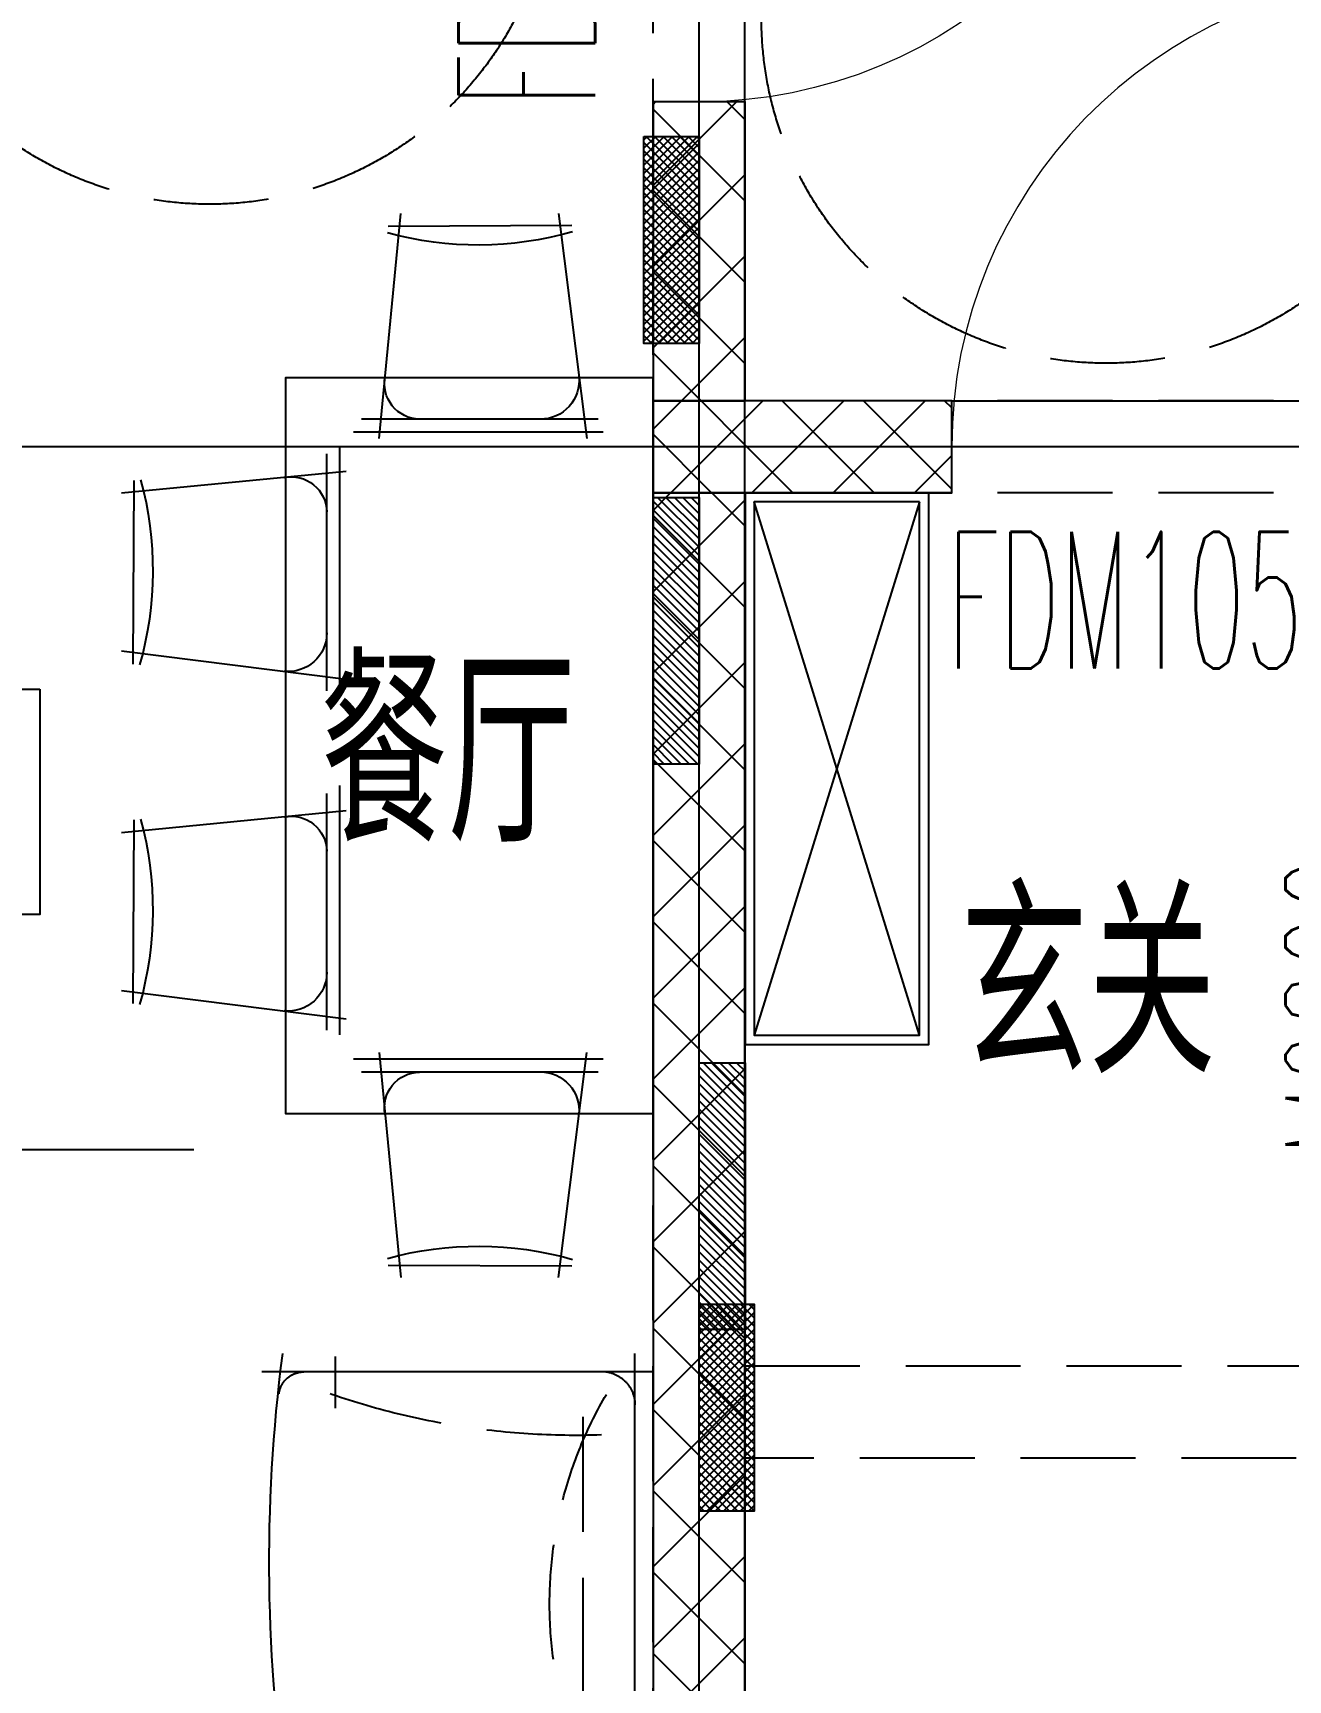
# Model space of a CAD drawing. Header units: millimetres. Extents: x 815519 to 890079, y 147095 to 251022.
# Drawn here: x 858230 to 860961, y 159513 to 163096 of the extents above; entities that cross this region are included whole.
import ezdxf

# ---------------------------------------------------------------- set-up
doc = ezdxf.new("R2010")
doc.units = ezdxf.units.MM
doc.header["$LTSCALE"] = 1000
for name, pattern in [('__DASH', [0.35, 0.25, -0.1]), ('DASH', [0.35, 0.25, -0.1]), ('DOTE', [61.468, 50.8, -5.08, 0.508, -5.08])]:
    doc.linetypes.add(name, pattern=pattern)
for name, color, linetype in [('DIM_ELEV', 3, 'Continuous'), ('D电气留洞', 1, 'Continuous'), ('J-活动家具', 35, 'Continuous'), ('PUB_TEXT', 7, 'Continuous'), ('STAIR', 52, 'Continuous'), ('text', 7, 'Continuous'), ('WALL', 2, 'Continuous'), ('WINDOW', 4, 'Continuous'), ('WINDOW_TEXT', 7, 'Continuous'), ('家具', 47, 'Continuous'), ('屋面索引', 6, 'Continuous'), ('总内隔墙', 30, 'Continuous'), ('梁虚线', 134, 'DASH'), ('看线', 163, 'Continuous')]:
    doc.layers.add(name, color=color, linetype=linetype)
doc.layers.add('DOTE', color=1, linetype='DOTE', plot=False)
doc.styles.add('_TCH_LABEL', font='COMPLEX', dxfattribs={"bigfont": 'GBCBIG'})
doc.styles.add('_TCH_WINDOW', font='SIMPLEX', dxfattribs={"height": 3.5, "bigfont": 'GBCBIG'})

# ---------------------------------------------------------------- blocks, each defined once
blk = doc.blocks.new('10#标准层轴网')
at = {"layer": 'DOTE'}
for p, q in [((-330273.1, 342150), (-330273.1, 356950)), ((-330273.1, 342150), (-330273.1, 356450)), ((-303473.1, 354150), (-370833.1, 354150))]:
    blk.add_line(p, q, dxfattribs=at)
blk = doc.blocks.new('$DorLib2D$00000001')
for p, q in [((0.45, 0.975), (0.5, 0.975)), ((0.45, 0), (0.45, 0.975)), ((0.5, 0), (0.5, 0.975)), ((0.5, 0), (0.45, 0))]:
    blk.add_line(p, q)
at = {"lineweight": 13}
blk.add_arc((0.475, 0), 0.975, 91.4693, 180, dxfattribs=at)
blk = doc.blocks.new('3A户型-平面')
at = {"layer": 'WALL'}
for p, q in [((1066931, -1136971), (1066931, -1137121)), ((1067131, -1136971), (1067131, -1137021)), ((1067581, -1137021), (1067131, -1137021)), ((1067581, -1137221), (1067581, -1137021)), ((1066931, -1137121), (1066931, -1145021)), ((1067131, -1137221), (1067581, -1137221)), ((1067131, -1137221), (1067131, -1144921))]:
    blk.add_line(p, q, dxfattribs=at)
at = {"layer": 'WINDOW'}
blk.add_line((1067581, -1137021), (1068631, -1137021), dxfattribs=at)
ref = blk.add_blockref('$DorLib2D$00000001', (1068106, -1137121), dxfattribs=dict(at, xscale=1050, yscale=1050, zscale=1050))
ref.add_attrib('A', 'FDM10523', (1067570.5, -1137603.4), dxfattribs={"layer": 'WINDOW_TEXT', "height": 297.5, "style": '_TCH_WINDOW', "width": 0.494118})
ref = blk.add_blockref('$DorLib2D$00000001', (1068781, -1138321), dxfattribs=dict(at, xscale=800, yscale=800, zscale=800, rotation=270))
ref.add_attrib('A', 'M0822', (1068604.7, -1138664), dxfattribs={"layer": 'WINDOW_TEXT', "height": 297.5, "rotation": 90, "style": '_TCH_WINDOW', "width": 0.494118})
blk = doc.blocks.new('10#楼户型编号')
at = {"layer": 'text', "color": 6}
blk.add_lwpolyline([(-331708, 413633.8), (-331708, 413143.8), (-332758, 413143.8), (-332758, 413633.8), (-331708, 413633.8)], dxfattribs=at)
blk = doc.blocks.new('10#楼-房间功能')
at = {"layer": 'PUB_TEXT', "style": '_TCH_LABEL'}
for s, p in [('餐厅', (-331097.6, 413301)), ('玄关', (-329703.7, 412798))]:
    blk.add_text(s, height=385.82, dxfattribs=at).set_placement(p)
blk = doc.blocks.new('3A-左户家具')
at = {"layer": '家具'}
for p, q in [((-513448.5, 390580), (-513808.5, 389420)), ((-513448.5, 389420), (-513808.5, 390580))]:
    blk.add_line(p, q, dxfattribs=at)
blk.add_lwpolyline([(-513428.5, 390600), (-513828.5, 390600), (-513828.5, 389400), (-513428.5, 389400), (-513428.5, 390600)], dxfattribs=at)
blk.add_lwpolyline([(-513448.5, 390580), (-513808.5, 390580), (-513808.5, 389420), (-513448.5, 389420)], close=True, dxfattribs=at)
blk = doc.blocks.new('A$C1F644FF6-b6a')
at = {"linetype": 'DASH'}
for p, q in [((350489.4, 54729.4), (350489.4, 54841.4)), ((351028.2, 52456.2), (351028.2, 54710)), ((351140.7, 54541.6), (351140.7, 53374.7)), ((351028.2, 53957.7), (350303.9, 53957.9)), ((351028.2, 53207.7), (350303.9, 53207.9)), ((350489.4, 52436.9), (350489.4, 52324.9))]:
    blk.add_line(p, q, dxfattribs=at)
for p, q in [((351140.7, 52318.1), (351140.7, 54848.1)), ((351180.7, 54808.1), (350333.4, 54808.1)), ((351180.7, 52358.1), (350329.6, 52358.1))]:
    blk.add_line(p, q)
for centre, radius, start, end in [((353778.9, 54371.8), 3433, 172.031, 189.0512), ((353841.2, 53521.2, 0), 3495.8, 170.9823, 187.4414), ((353841.2, 52771.2, 0), 3495.8, 170.9823, 187.4414)]:
    blk.add_arc(centre, radius, start, end)
for centre, radius, start, end in [((350420.5, 54754), 54.2, 90.0014, 173.2094), ((351067.7, 54735.7), 73.1, 0.1643, 82.5541), ((351014.6, 56310.5), 1640.4, 249.6499, 271.7654), ((351921.7, 54305.2), 965.9, 151.5757, 208.1423), ((351853.7, 53611.9, 0), 898.1, 149.893, 210.4085), ((351853.7, 52861.9, 0), 898.1, 149.893, 210.4085), ((351014.5, 50856.3, 0), 1639.9, 88.1222, 110.3541), ((351068.2, 52430.2, 0), 73.1, 277.4885, 359.8783), ((350420.5, 52412.3, 0), 54.2, 186.7933, 270.0014)]:
    blk.add_arc(centre, radius, start, end, dxfattribs=at)
blk = doc.blocks.new('无障碍户型餐桌')
at = {"layer": '家具'}
for p, q in [((-693403.8, 305756.3), (-693465.3, 305266.9)), ((-693013.3, 305266.9), (-693061, 305756.3)), ((-693032.8, 305729.2), (-693432.5, 305731)), ((-693500.7, 305281), (-692957.9, 305281)), ((-693490.4, 305309.1), (-692975.2, 305309.1)), ((-692927.8, 304708.1), (-692927.8, 305250.9)), ((-692899.7, 304718.5), (-692899.7, 305233.6)), ((-692941.9, 305195.5), (-692452.5, 305147.9)), ((-692479.7, 305176.1), (-692477.8, 304776.4)), ((-692452.5, 304805.1), (-692941.9, 304743.6)), ((-692927.8, 303969.8), (-692927.8, 304512.6)), ((-692899.7, 303980.1), (-692899.7, 304495.3)), ((-692941.9, 304457.2), (-692452.5, 304409.5)), ((-692479.7, 304437.7), (-692477.8, 304038)), ((-692452.5, 304066.7), (-692941.9, 304005.2)), ((-693500.7, 303917.3), (-692957.9, 303917.3)), ((-693403.8, 303441.9), (-693465.3, 303931.3)), ((-693013.3, 303931.3), (-693061, 303441.9)), ((-693490.4, 303889.1), (-692975.2, 303889.1)), ((-693032.8, 303469.1), (-693432.5, 303467.3))]:
    blk.add_line(p, q, dxfattribs=at)
blk.add_lwpolyline([(-693609.7, 303799.1), (-693609.7, 305399.1), (-692809.7, 305399.1), (-692809.7, 303799.1)], close=True, dxfattribs=at)
for centre, radius, start, end in [((-693229.3, 306436.7), 748.8, 254.1096, 285.3279), ((-693364.4, 305393.5), 84.4, 174.2894, 270), ((-693102.7, 305386.9), 77.7, 271.1795, 11.1533), ((-692822, 305106.1), 77.7, 78.8467, 178.8205), ((-691772.1, 304979.6), 748.8, 164.6721, 195.8904), ((-692815.3, 304844.5), 84.4, 180, 275.7106), ((-692822, 304367.7), 77.7, 78.8467, 178.8205), ((-691772.1, 304241.2), 748.8, 164.6721, 195.8904), ((-692815.3, 304106.1), 84.4, 180, 275.7106), ((-693364.4, 303804.8), 84.4, 90, 185.7106), ((-693102.7, 303811.4), 77.7, 348.8467, 88.8205), ((-693229.3, 302761.5), 748.8, 74.6721, 105.8904)]:
    blk.add_arc(centre, radius, start, end, dxfattribs=at)
blk = doc.blocks.new('3-Ba户型-右')
at = {"layer": 'STAIR', "color": 8, "linetype": '__DASH'}
for centre in [(-682294.2, 353077.7), (-680343.3, 352731.8)]:
    blk.add_circle(centre, 750, dxfattribs=at)
at = {"layer": 'WALL'}
for p, q in [((-681129.1, 352550), (-681329.1, 352550)), ((-681329.1, 352550), (-681329.1, 346600)), ((-681129.1, 346500), (-681129.1, 352550))]:
    blk.add_line(p, q, dxfattribs=at)
at = {"layer": 'WINDOW'}
blk.add_line((-681129.1, 352550), (-681129.1, 353600), dxfattribs=at)
at = {"layer": 'J-活动家具', "lineweight": -2, "extrusion": (0, 0, -1), "zscale": -1}
blk.add_blockref('无障碍户型餐桌', (1374938.8, 46550.9), dxfattribs=at)
at = {"layer": 'J-活动家具', "lineweight": -2, "extrusion": (0, 0, -1), "zscale": -1, "rotation": 179.9999994797317}
blk.add_blockref('A$C1F644FF6-b6a', (1032509.9, 402145.9), dxfattribs=at)
at = {"layer": 'WINDOW'}
ref = blk.add_blockref('$DorLib2D$00000001', (-681229.1, 353075), dxfattribs=dict(at, xscale=1050, yscale=-1050, zscale=1050, rotation=90))
ref.add_attrib('A', 'FDM10523', (-681455.3, 352539.5), dxfattribs={"layer": 'WINDOW_TEXT', "height": 297.5, "rotation": 90, "style": '_TCH_WINDOW', "width": 0.494118})
blk = doc.blocks.new('10#-ZPS-填充')
at = {"layer": '总内隔墙', "linetype": 'ByBlock'}
h = blk.add_hatch(dxfattribs=at)
h.set_pattern_fill('ANSI37', color=30, scale=1000)
h.set_pattern_definition([(45, (-1714200.95, 1041073.46), (-88.388348, 88.388348), []), (135, (-1714200.95, 1041073.46), (-88.388348, -88.388348), [])])
h.paths.add_polyline_path([(-213130, 1156175), (-211830, 1156175), (-211830, 1156075), (-213130, 1156075)])
h.paths.add_polyline_path([(-213130, 1155275), (-213030, 1155275), (-213030, 1156074.5), (-213130, 1156074.5)])
h.paths.add_polyline_path([(-214530, 1155275), (-213030, 1155275), (-213030, 1155175), (-214530, 1155175)])
h.paths.add_polyline_path([(-213430, 1153775), (-214530, 1153775), (-214530, 1153875), (-213430, 1153875)])
h.paths.add_polyline_path([(-214530, 1159374.5), (-214630, 1159374.5), (-214630, 1156775), (-214530, 1156775)])
h.paths.add_polyline_path([(-216730, 1153975), (-216930, 1153975), (-216930, 1154625), (-216730, 1154625)])
h.paths.add_polyline_path([(-216730, 1149875), (-216930, 1149875), (-216930, 1153775), (-216730, 1153775)])
h.paths.add_polyline_path([(-216730, 1153773.9), (-217379.9, 1153774.9), (-217379.9, 1153975), (-216730, 1153975)])
h.paths.add_polyline_path([(-222830, 1148775), (-223030, 1148775), (-223030, 1145275), (-222830, 1145275)])
h.paths.add_polyline_path([(-224080.2, 1149975), (-224280.2, 1149975), (-224280.2, 1148675), (-224080.2, 1148675)])
h.paths.add_polyline_path([(-224280.2, 1149375), (-226030, 1149375), (-226030, 1149275), (-224280.2, 1149275)])
h.paths.add_polyline_path([(-226230, 1150625), (-226030, 1150625), (-226030, 1148775), (-226230, 1148775)])
h.paths.add_polyline_path([(-227979.8, 1149375), (-226230, 1149375), (-226230, 1149275), (-227979.8, 1149275)])
h.paths.add_polyline_path([(-227979.8, 1148675), (-228180, 1148675), (-228180, 1149975), (-227979.8, 1149975)])
h.paths.add_polyline_path([(-229230, 1145275), (-229430, 1145275), (-229430, 1148775), (-229230, 1148775)])
h.paths.add_polyline_path([(-235530, 1153775), (-235330, 1153775), (-235330, 1149875), (-235530, 1149875)])
h.paths.add_polyline_path([(-235530, 1153975), (-234880, 1153975), (-234880, 1153775), (-235530, 1153775)])
h.paths.add_polyline_path([(-235530, 1153975), (-235330, 1153975), (-235330, 1154925), (-235530, 1154925)])
h.paths.add_polyline_path([(-239030, 1153675), (-239230, 1153675), (-239230, 1153575), (-239030, 1153575)])
h.paths.add_polyline_path([(-241830, 1156075), (-239230, 1156075), (-239230, 1156175), (-241830, 1156175)])
h.paths.add_polyline_path([(-214530, 1154175), (-214630, 1154175), (-214630, 1153775), (-214530, 1153775)])
h.paths.add_polyline_path([(-214730, 1156775), (-214730, 1156675), (-214530, 1156675), (-214530, 1156775)])
h.paths.add_polyline_path([(-215630, 1156675), (-215630, 1156775), (-216730, 1156775), (-216730, 1156675)])
h.paths.add_polyline_path([(-214630, 1156275), (-214530, 1156275), (-214530, 1156675), (-214630, 1156675)])
h.paths.add_polyline_path([(-214530, 1155375), (-214630, 1155375), (-214630, 1155075), (-214530, 1155075)])
h.paths.add_polyline_path([(-223130, 1149975), (-223130, 1149875), (-223030, 1149875), (-223030, 1149975)])
h.paths.add_polyline_path([(-224030, 1149875), (-224030, 1149975), (-224080.2, 1149975), (-224080.2, 1149875)])
h.paths.add_polyline_path([(-221830, 1148775), (-221830, 1148675), (-220430, 1148675), (-220430, 1148775)])
h.paths.add_polyline_path([(-222730, 1148675), (-222730, 1148775), (-222830, 1148775), (-222830, 1148675)])
h.paths.add_polyline_path([(-224030, 1148675), (-224030, 1148775), (-224080.2, 1148775), (-224080.2, 1148675)])
h.paths.add_polyline_path([(-223130, 1148775), (-223130, 1148675), (-223030, 1148675), (-223030, 1148775)])
h.paths.add_polyline_path([(-229130, 1149875), (-229130, 1149975), (-229230, 1149975), (-229230, 1149875)])
h.paths.add_polyline_path([(-228230, 1149975), (-228230, 1149875), (-228179.8, 1149875), (-228179.8, 1149975)])
h.paths.add_polyline_path([(-228230, 1148775), (-228230, 1148675), (-228179.8, 1148675), (-228179.8, 1148775)])
h.paths.add_polyline_path([(-229130, 1148675), (-229130, 1148775), (-229230, 1148775), (-229230, 1148675)])
h.paths.add_polyline_path([(-229530, 1148775), (-229530, 1148675), (-229430, 1148675), (-229430, 1148775)])
h.paths.add_polyline_path([(-230430, 1148675), (-230430, 1148775), (-231830, 1148775), (-231830, 1148675)])
h.paths.add_polyline_path([(-233730, 1153075), (-233630, 1153075), (-233630, 1153777.9), (-233730, 1153777.9)])
h.paths.add_polyline_path([(-233630, 1152275), (-233730, 1152275), (-233730, 1151675), (-233630, 1151675)])
h.paths.add_polyline_path([(-237030, 1156076.4), (-237030, 1156273.6), (-237130, 1156273.6), (-237130, 1156076.4)])
h.paths.add_polyline_path([(-236230, 1156273.6), (-236230, 1156076.4), (-235530, 1156076.4), (-235530, 1156273.6)])
h.paths.add_polyline_path([(-239130, 1157275), (-239030, 1157275), (-239030, 1157375), (-239130, 1157375)])
h.paths.add_polyline_path([(-239030, 1156375), (-239130, 1156375), (-239130, 1156275), (-239030, 1156275)])
h.paths.add_polyline_path([(-239030, 1151775), (-239230, 1151775), (-239230, 1150875), (-239030, 1150875)])
h.paths.add_polyline_path([(-239230, 1152675), (-239030, 1152675), (-239030, 1152975), (-239230, 1152975)])
h.paths.add_polyline_path([(-218630, 1153075), (-218530, 1153075), (-218530, 1153775), (-218630, 1153775)])
h.paths.add_polyline_path([(-218630, 1151675), (-218530, 1151675), (-218530, 1152275), (-218630, 1152275)], flags=16)
at = {"layer": '总内隔墙', "color": 30, "linetype": 'ByBlock'}
for points in [[(-216730, 1153975), (-216930, 1153975), (-216930, 1154625), (-216730, 1154625)], [(-216730, 1153773.9), (-217379.9, 1153774.9), (-217379.9, 1153975), (-216730, 1153975)], [(-216730, 1149875), (-216930, 1149875), (-216930, 1153775), (-216730, 1153775)]]:
    blk.add_lwpolyline(points, close=True, dxfattribs=at)
blk = doc.blocks.new('DAAB')
at = {"layer": '梁虚线', "ltscale": 1}
for p, q in [((238317.7, -675415.6), (238317.7, -669615.6)), ((238517.7, -675415.6), (238517.7, -669615.6)), ((236817.7, -671315.6), (238317.7, -671315.6)), ((236817.7, -671515.6), (238317.7, -671515.6)), ((234917.7, -673415.6), (238317.7, -673415.6)), ((235017.7, -673615.6), (238317.7, -673615.6))]:
    blk.add_line(p, q, dxfattribs=at)
blk = doc.blocks.new('D1')
at = {"layer": 'D电气留洞'}
h = blk.add_hatch(dxfattribs=at)
h.set_pattern_fill('ANSI31', color=256, scale=8.125, style=0)
h.set_pattern_definition([(45, (123006.014, 956085.375), (-9.1205726, 9.1205726), [])])
h.paths.add_polyline_path([(129835.5, 935231), (130415.5, 935231), (130415.5, 935131), (129835.5, 935131)])
blk.add_lwpolyline([(129835.5, 935131), (129835.5, 935231), (130415.5, 935231), (130415.5, 935131), (129835.5, 935131)], dxfattribs=at)
blk = doc.blocks.new('D2')
at = {"layer": 'D电气留洞'}
h = blk.add_hatch(dxfattribs=at)
h.set_pattern_fill('ANSI37', color=256, scale=8.125, style=0)
h.set_pattern_definition([(45, (123006.014, 956024.875), (-9.1205726, 9.1205726), []), (135, (123006.014, 956024.875), (-9.1205726, -9.1205726), [])])
h.paths.add_polyline_path([(129835.5, 934930.5), (130285.5, 934930.5), (130285.5, 934810.5), (129835.5, 934810.5)])
blk.add_lwpolyline([(129835.5, 934810.5), (129835.5, 934930.5), (130285.5, 934930.5), (130285.5, 934810.5), (129835.5, 934810.5)], dxfattribs=at)
blk = doc.blocks.new('10#-电气留洞')
at = {"layer": '屋面索引', "xscale": -1, "rotation": 90}
for name, p in [('D2', (714356.3, 1101945.5)), ('D1', (714656.8, 1101160.5)), ('D1', (714556.8, 1099930.5)), ('D2', (714236.3, 1099405.5))]:
    blk.add_blockref(name, p, dxfattribs=at)

msp = doc.modelspace()

# ---------------------------------------------------------------- linework, layer by layer
at = {"layer": 'DIM_ELEV'}
msp.add_line((857322.7, 160666.6), (858580.2, 160666.6), dxfattribs=at)

# ---------------------------------------------------------------- block references
at = {"xscale": -1, "rotation": 359.9999999999714}
msp.add_blockref('DAAB', (1098097, 833611), dxfattribs=at)
msp.add_blockref('3A户型-平面', (-207351.6, 1299316.4))
at = {"layer": '屋面索引', "xscale": -1}
for name, p in [('10#-ZPS-填充', (642849.5, -991679.6)), ('10#-电气留洞', (639105.3, -809239.6))]:
    msp.add_blockref(name, p, dxfattribs=at)
at = {"layer": '看线'}
for name, p in [('10#标准层轴网', (1189952.5, -191954.6)), ('3-Ba户型-右', (1540908.5, -189604.6)), ('10#楼-房间功能', (1189952.5, -251965.6)), ('3A-左户家具', (1373608, -228504.6)), ('10#楼户型编号', (1189952.5, -251965.6))]:
    msp.add_blockref(name, p, dxfattribs=at)

doc.saveas('drawing.dxf')
